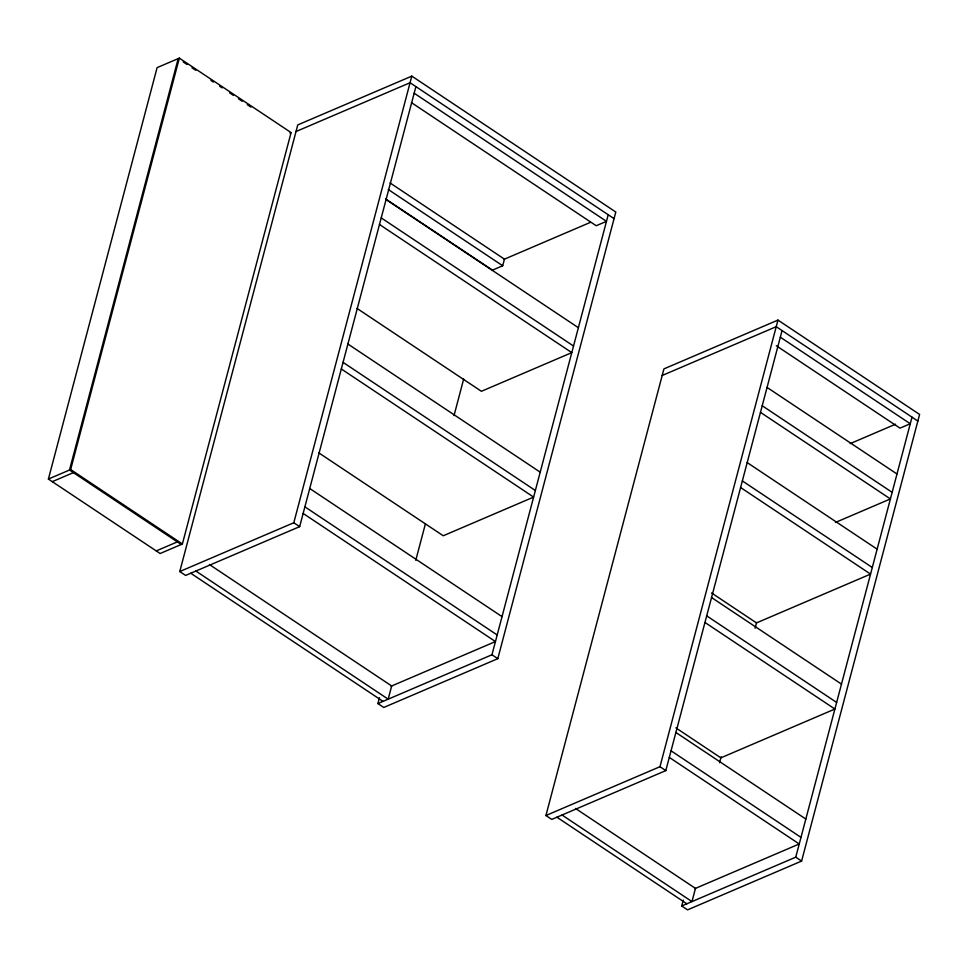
<?xml version="1.0" encoding="UTF-8"?>
<svg xmlns="http://www.w3.org/2000/svg" width="968" height="968" viewBox="0 0 968 968"><rect width="100%" height="100%" fill="white"/><g stroke="black" fill="none" stroke-linecap="round" stroke-linejoin="round"><path stroke-width="1.45" d="M48.4 479.063L157.106 67.639L179.334 58.128L291.09 132.58L182.383 543.992L160.143 553.514L48.4 479.063L70.64 469.541L179.334 58.128M178.197 58.612L69.502 470.024L181.246 544.488M415.913 86.612L299.656 526.64L185.614 575.44L179.77 571.543L297.769 124.92L411.811 76.121L615.805 212.04L497.806 658.663L383.764 707.463L377.919 703.567L379.468 697.722M179.77 571.543L293.8 522.744L411.811 76.121M415.768 560.303L425.424 523.761M454.016 415.587L463.672 379.032M385.603 198.972L492.434 270.145L502.694 265.752L504.437 259.158L390.068 182.952M377.919 703.567L491.962 654.767L608.219 214.751M782.071 330.584L665.815 770.601L551.772 819.412L545.928 815.516L663.927 368.893L777.97 320.093L919.6 414.449L801.601 861.072L687.558 909.872L681.714 905.987L683.263 900.131M545.928 815.516L659.97 766.704L777.97 320.093M719.563 762.724L721.112 756.867M755.1 628.232L756.649 622.376M681.714 905.987L795.756 857.176L912.013 417.16M289.94 133.064L291.09 132.58M296.026 131.527L410.069 82.728L614.063 218.647M503.796 259.436L590.359 222.386M52.296 481.653L73.399 472.626M156.247 550.913L177.35 541.886M662.185 375.487L776.227 326.688L917.858 421.056M850.182 443.622L895.521 424.214M391.024 686.251L495.447 641.566L303.141 513.439M835.445 522.454L890.403 498.931L760.473 412.356M694.818 888.66L799.241 843.975L669.299 757.399M414.171 93.218L606.476 221.345L596.215 225.738L411.448 102.632M780.329 337.191L910.271 423.754L899.998 428.146L776.312 345.745M767.055 387.418L896.997 473.993M762.215 405.749L892.145 492.325M388.325 189.547L502.694 265.752M183.218 61.952L186.993 64.469M192.015 67.808L195.778 70.325M210.903 80.404L213.408 82.074M219.627 86.212L222.144 87.894M229.682 92.904L233.445 95.421M238.455 98.76L242.23 101.277M247.227 104.605L250.978 107.097M386.075 199.553L578.38 327.692M381.223 217.885L573.528 346.024M747.199 462.595L877.129 549.171M379.48 224.491L571.785 352.618L481.411 391.302L356.986 308.393M742.347 480.927L872.289 567.502M740.605 487.521L870.547 574.097L756.504 622.908L711.528 592.936M347.899 344.027L540.204 472.154M711.54 597.534L841.482 684.11M343.059 362.359L535.365 490.498M341.317 368.965L533.622 497.092L443.247 535.764L318.811 452.867M706.7 615.866L836.63 702.441M704.958 622.46L834.888 709.036L720.857 757.847L675.87 727.875M309.724 488.501L502.029 616.628M675.894 732.474L805.824 819.049M304.884 506.833L497.189 634.972M671.042 750.805L800.984 837.38M293.8 522.744L299.656 526.64M491.962 654.767L497.806 658.663M659.97 766.704L665.815 770.601M795.756 857.176L801.601 861.072M70.64 469.541L182.383 543.992M209.427 564.55L391.677 685.973L388.18 699.174L195.875 571.047M575.524 808.474L695.46 888.394L691.975 901.595L562.045 815.02M190.744 573.237L383.05 701.376M556.903 817.21L686.844 903.785"/></g></svg>
